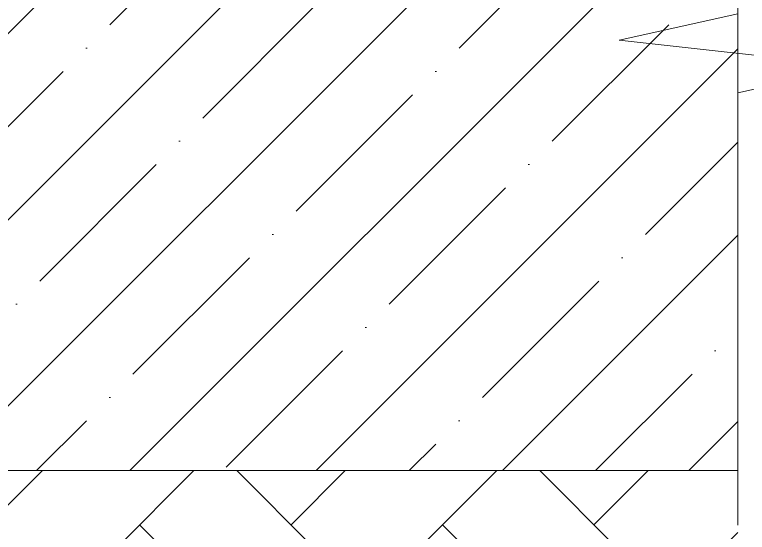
# Model space of a CAD drawing. Header units: millimetres. Extents: x -477321 to 558829, y -132142 to 283081.
# Drawn here: x -465083 to -463692, y 31253 to 32236 of the extents above; entities that cross this region are included whole.
import ezdxf

# ---------------------------------------------------------------- set-up
doc = ezdxf.new("R2010")
doc.units = ezdxf.units.MM
doc.layers.add('АР_Плита', color=220, linetype='Continuous')
doc.layers.add('АР_Тонкие', color=250, linetype='Continuous', lineweight=0)
doc.layers.add('АР_Штриховка', color=252, linetype='Continuous', lineweight=0)

# ---------------------------------------------------------------- blocks, each defined once
blk = doc.blocks.new('*U63')
at = {"color": 8}
blk.add_lwpolyline([(0, -6.699), (0, 1.502), (2.25, 2.002), (-2.25, 2.502), (0, 3.002), (0, 12.813)], dxfattribs=at)

msp = doc.modelspace()

# ---------------------------------------------------------------- hatches: boundary and pattern name
at = {"layer": 'АР_Штриховка', "ltscale": 100, "true_color": 0x000000}
h = msp.add_hatch(dxfattribs=at)
h.set_pattern_fill('ANSI35', color=18, scale=1000, style=0)
h.set_pattern_definition([(45, (-5148866.2, 764867.13), (-176.776695, 176.776695), []), (45, (-5148689.42, 764867.13), (-176.776695, 176.776695), [312.5, -62.5, 0, -62.5])])
h.paths.add_polyline_path([(-463710.6, 32370.5), (-470536, 32370.5), (-470536, 31370.5), (-463710.6, 31370.5)])
at = {"layer": 'АР_Штриховка', "ltscale": 5, "true_color": 0x000000}
h = msp.add_hatch(dxfattribs=at)
h.set_pattern_fill('AR-HBONE', color=18, scale=2, style=0)
h.set_pattern_definition([(45, (403.32, 25232.58), (0, 287.3682), [609.6, -203.2]), (135, (547, 25376.27), (3e-14, 287.3682), [609.6, -203.2])])
h.paths.add_polyline_path([(-463710.6, 31370.5), (-470536, 31370.5), (-470536, 31120.5), (-463710.6, 31120.5)])

# ---------------------------------------------------------------- linework, layer by layer
at = {"layer": 'АР_Плита', "color": 18, "lineweight": 5, "ltscale": 100, "true_color": 0x000000}
msp.add_lwpolyline([(-470536, 32370.5), (-463710.6, 32370.5), (-463710.6, 31370.5), (-470536, 31370.5)], close=True, dxfattribs=at)

# ---------------------------------------------------------------- block references
at = {"layer": 'АР_Тонкие', "xscale": 100, "yscale": 100, "zscale": 100}
msp.add_blockref('*U63', (-463710.6, 31936.9), dxfattribs=at)

doc.saveas('drawing.dxf')
